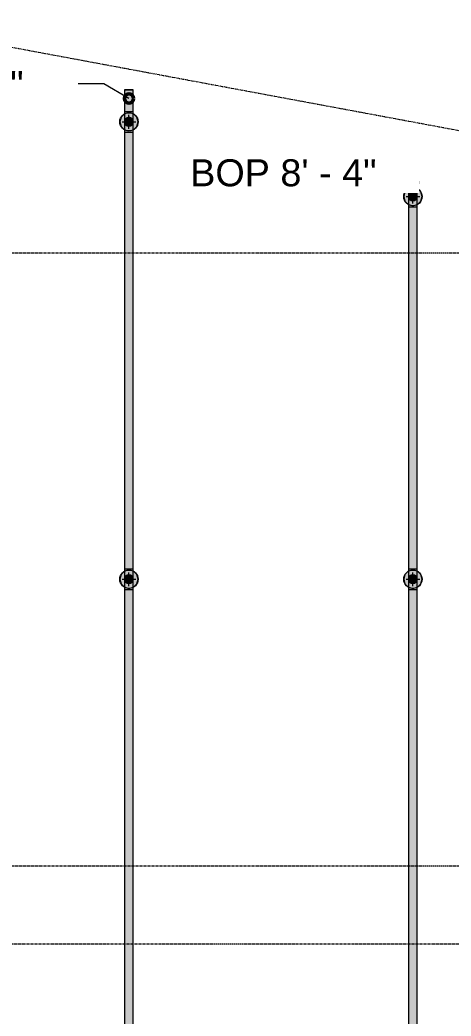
# Model space of a CAD drawing. Header units: inches. Extents: x -3679 to 241, y -496 to 1784.
# Drawn here: x -1001.8 to -907.7, y 796.2 to 1014 of the extents above; entities that cross this region are included whole.
import ezdxf

# ---------------------------------------------------------------- set-up
doc = ezdxf.new("R2010")
doc.units = ezdxf.units.IN
doc.header["$MEASUREMENT"] = 0
doc.linetypes.add('Grid Line', pattern=[0.875, 0.5, -0.125, 0.125, -0.125])
for name, color, linetype, lineweight in [('A-ANNO-NOTE', 250, 'Continuous', 9), ('G-ANNO-DIMS', 251, 'Continuous', 9), ('P-PIPE', 1, 'Continuous', 9), ('P-PIPE-CNTR', 1, 'Continuous', 9), ('S-GRID', 8, 'Continuous', 9)]:
    doc.layers.add(name, color=color, linetype=linetype, lineweight=lineweight)
doc.styles.add('Arial_1', font='arial.ttf', dxfattribs={"height": 5.901198})

msp = doc.modelspace()

# ---------------------------------------------------------------- hatches: boundary and pattern name
at = {"layer": 'A-ANNO-NOTE'}
for points in [[(-978, 989.74), (-977, 990.01), (-976.27, 990.74), (-976, 991.74), (-976.27, 992.74), (-977, 993.47), (-978, 993.74), (-979, 993.47), (-979.73, 992.74), (-980, 991.74), (-979.73, 990.74), (-979, 990.01)], [(-916, 973.4), (-915, 973.67), (-914.27, 974.4), (-914, 975.4), (-914.27, 976.4), (-915, 977.14), (-916, 977.4), (-917, 977.14), (-917.73, 976.4), (-918, 975.4), (-917.73, 974.4), (-917, 973.67)], [(-978, 889.74), (-977, 890.01), (-976.27, 890.74), (-976, 891.74), (-976.27, 892.74), (-977, 893.47), (-978, 893.74), (-979, 893.47), (-979.73, 892.74), (-980, 891.74), (-979.73, 890.74), (-979, 890.01)], [(-916, 889.74), (-915, 890.01), (-914.27, 890.74), (-914, 891.74), (-914.27, 892.74), (-915, 893.47), (-916, 893.74), (-917, 893.47), (-917.73, 892.74), (-918, 891.74), (-917.73, 890.74), (-917, 890.01)]]:
    msp.add_hatch(color=256, dxfattribs=at).paths.add_polyline_path(points, flags=0)
h = msp.add_hatch(color=256, dxfattribs=at)
edge = h.paths.add_edge_path(flags=0)
edge.add_arc((-978, 991.74), 2, 0, 360)
h = msp.add_hatch(color=256, dxfattribs=at)
edge = h.paths.add_edge_path(flags=0)
edge.add_arc((-916, 975.4), 2, 0, 360)
h = msp.add_hatch(color=256, dxfattribs=at)
edge = h.paths.add_edge_path(flags=0)
edge.add_arc((-978, 891.74), 2, 0, 360)
h = msp.add_hatch(color=256, dxfattribs=at)
edge = h.paths.add_edge_path(flags=0)
edge.add_arc((-916, 891.74), 2, 0, 360)
at = {"layer": 'P-PIPE'}
h = msp.add_hatch(color=256, dxfattribs=at)
h.paths.add_polyline_path([(-978.67, 993.98), (-978.67, 993.98), (-978.67, 995.48)], flags=0)
h.paths.add_polyline_path([(-978, 993.98), (-978, 998.74), (-978.95, 998.74), (-978.95, 993.99), (-978.47, 993.98), (-978.25, 993.98)], flags=0)
for points in [[(-978, 993.98), (-977.05, 993.99), (-977.05, 998.74), (-977.52, 998.74), (-978, 998.74), (-978, 995.48)], [(-978, 990.79), (-977.75, 990.83), (-977.53, 990.92), (-977.33, 991.07), (-977.18, 991.27), (-977.08, 991.5), (-977.05, 991.74), (-977.08, 991.99), (-977.18, 992.22), (-977.33, 992.41), (-977.53, 992.57), (-977.76, 992.66), (-978, 992.69), (-978.25, 992.66), (-978.48, 992.57), (-978.67, 992.41), (-978.82, 992.22), (-978.92, 991.99), (-978.95, 991.74), (-978.92, 991.5), (-978.82, 991.27), (-978.67, 991.07), (-978.48, 990.92), (-978.25, 990.83)], [(-978, 893.98), (-977.05, 893.99), (-977.05, 989.5), (-977.52, 989.49), (-978, 989.49), (-978, 900.07)], [(-916, 977.64), (-915.05, 977.65), (-915.05, 979.74), (-915.52, 979.74), (-916, 979.74)], [(-916, 974.45), (-915.75, 974.49), (-915.53, 974.58), (-915.33, 974.73), (-915.18, 974.93), (-915.08, 975.16), (-915.05, 975.4), (-915.08, 975.65), (-915.18, 975.88), (-915.33, 976.08), (-915.53, 976.23), (-915.75, 976.32), (-916, 976.35), (-916.25, 976.32), (-916.48, 976.23), (-916.67, 976.08), (-916.82, 975.88), (-916.92, 975.65), (-916.95, 975.4), (-916.92, 975.16), (-916.82, 974.93), (-916.67, 974.73), (-916.48, 974.58), (-916.25, 974.49)], [(-916, 893.98), (-916, 973.16), (-916.95, 973.16), (-916.95, 893.99), (-916.47, 893.98), (-916.25, 893.98)], [(-916, 893.98), (-915.05, 893.99), (-915.05, 973.16), (-915.52, 973.16), (-916, 973.16), (-916, 900.07)], [(-978, 890.79), (-977.75, 890.83), (-977.53, 890.92), (-977.33, 891.07), (-977.18, 891.27), (-977.08, 891.5), (-977.05, 891.74), (-977.08, 891.99), (-977.18, 892.22), (-977.33, 892.41), (-977.53, 892.57), (-977.76, 892.66), (-978, 892.69), (-978.25, 892.66), (-978.48, 892.57), (-978.67, 892.41), (-978.82, 892.22), (-978.92, 891.99), (-978.95, 891.74), (-978.92, 891.5), (-978.82, 891.27), (-978.67, 891.07), (-978.48, 890.92), (-978.25, 890.83)], [(-916, 890.79), (-915.75, 890.83), (-915.53, 890.92), (-915.33, 891.07), (-915.18, 891.27), (-915.08, 891.5), (-915.05, 891.74), (-915.08, 891.99), (-915.18, 892.22), (-915.33, 892.41), (-915.53, 892.57), (-915.75, 892.66), (-916, 892.69), (-916.25, 892.66), (-916.48, 892.57), (-916.67, 892.41), (-916.82, 892.22), (-916.92, 891.99), (-916.95, 891.74), (-916.92, 891.5), (-916.82, 891.27), (-916.67, 891.07), (-916.48, 890.92), (-916.25, 890.83)], [(-978, 781.98), (-977.05, 781.99), (-977.05, 889.5), (-977.52, 889.49), (-978, 889.49), (-978, 783.46)], [(-916, 781.98), (-916, 889.49), (-916.95, 889.5), (-916.95, 781.99), (-916.47, 781.98), (-916.25, 781.98)], [(-916, 781.98), (-915.05, 781.99), (-915.05, 889.5), (-915.52, 889.49), (-916, 889.49), (-916, 783.46)]]:
    msp.add_hatch(color=256, dxfattribs=at).paths.add_polyline_path(points, flags=0)
h = msp.add_hatch(color=256, dxfattribs=at)
h.paths.add_polyline_path([(-978.95, 991.74), (-978.92, 991.99), (-978.79, 992.27), (-978.65, 992.43), (-978.44, 992.58), (-978.25, 992.66), (-978, 992.69), (-978, 993.98), (-978.95, 993.99), (-978.95, 991.74)], flags=0)
h.paths.add_polyline_path([(-978, 989.49), (-978.01, 990.79), (-978.25, 990.83), (-978.48, 990.92), (-978.67, 991.07), (-978.84, 991.31), (-978.88, 991.38), (-978.93, 991.56), (-978.95, 991.74), (-978.95, 989.5), (-978.47, 989.49), (-978.25, 989.49)], flags=0)
h = msp.add_hatch(color=256, dxfattribs=at)
h.paths.add_polyline_path([(-977.05, 991.74), (-977.05, 993.99), (-977.52, 993.98), (-978, 993.98), (-978, 992.69), (-977.75, 992.66), (-977.52, 992.56), (-977.33, 992.41), (-977.16, 992.18), (-977.12, 992.1), (-977.07, 991.92), (-977.05, 991.75)], flags=0)
h.paths.add_polyline_path([(-978, 989.49), (-977.05, 989.5), (-977.05, 991.73), (-977.08, 991.49), (-977.21, 991.21), (-977.35, 991.05), (-977.54, 990.91), (-977.76, 990.82), (-978, 990.79), (-978, 990.68)], flags=0)
h = msp.add_hatch(color=256, dxfattribs=at)
h.paths.add_polyline_path([(-978, 990.79), (-977.75, 990.83), (-977.52, 990.92), (-977.32, 991.07), (-977.17, 991.27), (-977.08, 991.5), (-977.05, 991.75), (-977.08, 991.99), (-977.18, 992.22), (-977.33, 992.42), (-977.53, 992.57), (-977.76, 992.66), (-978, 992.69), (-978.25, 992.66), (-978.48, 992.57), (-978.67, 992.41), (-978.82, 992.22), (-978.92, 991.99), (-978.95, 991.74), (-978.92, 991.49), (-978.82, 991.26), (-978.67, 991.07), (-978.47, 990.92), (-978.24, 990.82), (-978, 990.79)], flags=0)
h.paths.add_polyline_path([(-978, 990.79), (-978.25, 990.83), (-978.48, 990.92), (-978.68, 991.08), (-978.82, 991.27), (-978.92, 991.5), (-978.95, 991.74), (-978.92, 991.99), (-978.82, 992.22), (-978.67, 992.42), (-978.48, 992.57), (-978.24, 992.66), (-978, 992.69), (-977.75, 992.66), (-977.53, 992.57), (-977.32, 992.41), (-977.18, 992.22), (-977.08, 991.99), (-977.05, 991.74), (-977.09, 991.49), (-977.18, 991.27), (-977.33, 991.07), (-977.53, 990.92), (-977.76, 990.82)], flags=0)
h = msp.add_hatch(color=256, dxfattribs=at)
h.paths.add_polyline_path([(-978.67, 893.98), (-978.67, 893.98), (-978.67, 900.07)], flags=0)
h.paths.add_polyline_path([(-978, 893.98), (-978, 989.49), (-978.95, 989.5), (-978.95, 893.99), (-978.47, 893.98), (-978.25, 893.98)], flags=0)
h = msp.add_hatch(color=256, dxfattribs=at)
h.paths.add_polyline_path([(-916.67, 977.64), (-916.67, 977.65), (-916.67, 979.73)], flags=0)
h.paths.add_polyline_path([(-916, 977.64), (-916, 979.74), (-916.95, 979.74), (-916.95, 977.65), (-916.47, 977.64), (-916.25, 977.64)], flags=0)
h = msp.add_hatch(color=256, dxfattribs=at)
h.paths.add_polyline_path([(-916.95, 975.4), (-916.92, 975.65), (-916.79, 975.94), (-916.65, 976.09), (-916.44, 976.24), (-916.25, 976.32), (-916, 976.35), (-916, 977.64), (-916.95, 977.65), (-916.95, 975.4)], flags=0)
h.paths.add_polyline_path([(-916, 973.16), (-916.01, 974.45), (-916.25, 974.49), (-916.48, 974.58), (-916.67, 974.73), (-916.84, 974.97), (-916.88, 975.04), (-916.93, 975.22), (-916.95, 975.4), (-916.95, 973.16), (-916.47, 973.16), (-916.25, 973.16)], flags=0)
h = msp.add_hatch(color=256, dxfattribs=at)
h.paths.add_polyline_path([(-916, 974.45), (-915.75, 974.49), (-915.52, 974.58), (-915.32, 974.74), (-915.17, 974.93), (-915.08, 975.16), (-915.05, 975.41), (-915.08, 975.65), (-915.18, 975.88), (-915.33, 976.08), (-915.53, 976.23), (-915.75, 976.32), (-916, 976.35), (-916.25, 976.32), (-916.48, 976.23), (-916.67, 976.08), (-916.82, 975.88), (-916.92, 975.65), (-916.95, 975.4), (-916.92, 975.16), (-916.82, 974.93), (-916.67, 974.73), (-916.47, 974.58), (-916.24, 974.48), (-916, 974.45)], flags=0)
h.paths.add_polyline_path([(-916, 974.45), (-916.25, 974.49), (-916.48, 974.58), (-916.68, 974.74), (-916.82, 974.93), (-916.92, 975.16), (-916.95, 975.4), (-916.92, 975.65), (-916.82, 975.88), (-916.67, 976.08), (-916.48, 976.23), (-916.24, 976.32), (-916, 976.35), (-915.75, 976.32), (-915.53, 976.23), (-915.32, 976.07), (-915.18, 975.88), (-915.08, 975.65), (-915.05, 975.4), (-915.09, 975.15), (-915.18, 974.93), (-915.33, 974.73), (-915.53, 974.58), (-915.76, 974.49)], flags=0)
h = msp.add_hatch(color=256, dxfattribs=at)
h.paths.add_polyline_path([(-915.05, 975.4), (-915.05, 977.65), (-915.52, 977.64), (-916, 977.64), (-916, 976.35), (-915.75, 976.32), (-915.52, 976.23), (-915.33, 976.07), (-915.16, 975.84), (-915.12, 975.76), (-915.07, 975.59), (-915.05, 975.41)], flags=0)
h.paths.add_polyline_path([(-916, 973.16), (-915.05, 973.16), (-915.05, 975.39), (-915.08, 975.15), (-915.21, 974.87), (-915.35, 974.71), (-915.54, 974.57), (-915.75, 974.48), (-916, 974.45), (-916, 974.27)], flags=0)
h = msp.add_hatch(color=256, dxfattribs=at)
h.paths.add_polyline_path([(-978.95, 891.74), (-978.92, 891.99), (-978.79, 892.27), (-978.65, 892.43), (-978.44, 892.58), (-978.25, 892.66), (-978, 892.69), (-978, 893.98), (-978.95, 893.99), (-978.95, 891.74)], flags=0)
h.paths.add_polyline_path([(-978, 889.49), (-978.01, 890.79), (-978.25, 890.83), (-978.48, 890.92), (-978.67, 891.07), (-978.84, 891.31), (-978.88, 891.38), (-978.93, 891.56), (-978.95, 891.74), (-978.95, 889.5), (-978.47, 889.49), (-978.25, 889.49)], flags=0)
h = msp.add_hatch(color=256, dxfattribs=at)
h.paths.add_polyline_path([(-977.05, 891.74), (-977.05, 893.99), (-977.52, 893.98), (-978, 893.98), (-978, 892.69), (-977.75, 892.66), (-977.52, 892.56), (-977.33, 892.41), (-977.16, 892.18), (-977.12, 892.1), (-977.07, 891.92), (-977.05, 891.75)], flags=0)
h.paths.add_polyline_path([(-978, 889.49), (-977.05, 889.5), (-977.05, 891.73), (-977.08, 891.49), (-977.21, 891.21), (-977.35, 891.05), (-977.54, 890.91), (-977.76, 890.82), (-978, 890.79), (-978, 890.68)], flags=0)
h = msp.add_hatch(color=256, dxfattribs=at)
h.paths.add_polyline_path([(-916.95, 891.74), (-916.92, 891.99), (-916.79, 892.27), (-916.65, 892.43), (-916.44, 892.58), (-916.25, 892.66), (-916, 892.69), (-916, 893.98), (-916.95, 893.99), (-916.95, 891.74)], flags=0)
h.paths.add_polyline_path([(-916, 889.49), (-916.01, 890.79), (-916.25, 890.83), (-916.48, 890.92), (-916.67, 891.07), (-916.84, 891.31), (-916.88, 891.38), (-916.93, 891.56), (-916.95, 891.74), (-916.95, 889.5), (-916.47, 889.49), (-916, 889.49)], flags=0)
h = msp.add_hatch(color=256, dxfattribs=at)
h.paths.add_polyline_path([(-915.05, 891.74), (-915.05, 893.99), (-915.52, 893.98), (-916, 893.98), (-916, 892.69), (-915.75, 892.66), (-915.52, 892.56), (-915.33, 892.41), (-915.16, 892.18), (-915.12, 892.1), (-915.07, 891.92), (-915.05, 891.75)], flags=0)
h.paths.add_polyline_path([(-916, 889.49), (-915.05, 889.5), (-915.05, 891.73), (-915.08, 891.49), (-915.21, 891.21), (-915.35, 891.05), (-915.54, 890.91), (-915.75, 890.82), (-916, 890.79), (-916, 890.72)], flags=0)
h = msp.add_hatch(color=256, dxfattribs=at)
h.paths.add_polyline_path([(-978, 890.79), (-977.75, 890.83), (-977.52, 890.92), (-977.32, 891.07), (-977.17, 891.27), (-977.08, 891.5), (-977.05, 891.75), (-977.08, 891.99), (-977.18, 892.22), (-977.33, 892.42), (-977.53, 892.57), (-977.76, 892.66), (-978, 892.69), (-978.25, 892.66), (-978.48, 892.57), (-978.67, 892.41), (-978.82, 892.22), (-978.92, 891.99), (-978.95, 891.74), (-978.92, 891.49), (-978.82, 891.26), (-978.67, 891.07), (-978.47, 890.92), (-978.24, 890.82), (-978, 890.79)], flags=0)
h.paths.add_polyline_path([(-978, 890.79), (-978.25, 890.83), (-978.48, 890.92), (-978.68, 891.08), (-978.82, 891.27), (-978.92, 891.5), (-978.95, 891.74), (-978.92, 891.99), (-978.82, 892.22), (-978.67, 892.42), (-978.48, 892.57), (-978.24, 892.66), (-978, 892.69), (-977.75, 892.66), (-977.53, 892.57), (-977.32, 892.41), (-977.18, 892.22), (-977.08, 891.99), (-977.05, 891.74), (-977.09, 891.49), (-977.18, 891.27), (-977.33, 891.07), (-977.53, 890.92), (-977.76, 890.82)], flags=0)
h = msp.add_hatch(color=256, dxfattribs=at)
h.paths.add_polyline_path([(-916, 890.79), (-915.75, 890.83), (-915.52, 890.92), (-915.32, 891.07), (-915.17, 891.27), (-915.08, 891.5), (-915.05, 891.75), (-915.08, 891.99), (-915.18, 892.22), (-915.33, 892.42), (-915.53, 892.57), (-915.75, 892.66), (-916, 892.69), (-916.25, 892.66), (-916.48, 892.57), (-916.67, 892.41), (-916.82, 892.22), (-916.92, 891.99), (-916.95, 891.74), (-916.92, 891.49), (-916.82, 891.26), (-916.67, 891.07), (-916.47, 890.92), (-916.24, 890.82), (-916, 890.79)], flags=0)
h.paths.add_polyline_path([(-916, 890.79), (-916.25, 890.83), (-916.48, 890.92), (-916.68, 891.08), (-916.82, 891.27), (-916.92, 891.5), (-916.95, 891.75), (-916.92, 891.99), (-916.82, 892.22), (-916.67, 892.41), (-916.48, 892.57), (-916.25, 892.66), (-916, 892.69), (-915.75, 892.66), (-915.53, 892.57), (-915.32, 892.41), (-915.18, 892.22), (-915.08, 891.98), (-915.05, 891.74), (-915.09, 891.49), (-915.18, 891.27), (-915.33, 891.07), (-915.53, 890.92), (-915.76, 890.82)], flags=0)
h = msp.add_hatch(color=256, dxfattribs=at)
h.paths.add_polyline_path([(-978.67, 781.98), (-978.67, 781.98), (-978.67, 783.46)], flags=0)
h.paths.add_polyline_path([(-978, 781.98), (-978, 889.49), (-978.95, 889.5), (-978.95, 781.99), (-978.47, 781.98), (-978.25, 781.98)], flags=0)

# ---------------------------------------------------------------- linework, layer by layer
at = {"layer": 'A-ANNO-NOTE'}
for p, q in [((-979, 993.47), (-979.73, 992.74)), ((-978, 993.74), (-979, 993.47)), ((-977, 993.47), (-978, 993.74)), ((-976.27, 992.74), (-977, 993.47)), ((-979.73, 992.74), (-980, 991.74)), ((-980, 991.74), (-979.73, 990.74)), ((-976, 991.74), (-976.27, 992.74)), ((-976.27, 990.74), (-976, 991.74)), ((-979.73, 990.74), (-979, 990.01)), ((-979, 990.01), (-978, 989.74)), ((-978, 989.74), (-977, 990.01)), ((-977, 990.01), (-976.27, 990.74)), ((-917.73, 976.4), (-918, 975.4)), ((-917, 977.14), (-917.73, 976.4)), ((-916, 977.4), (-917, 977.14)), ((-915, 977.14), (-916, 977.4)), ((-914.27, 976.4), (-915, 977.14)), ((-914, 975.4), (-914.27, 976.4)), ((-918, 975.4), (-917.73, 974.4)), ((-917.73, 974.4), (-917, 973.67)), ((-917, 973.67), (-916, 973.4)), ((-916, 973.4), (-915, 973.67)), ((-915, 973.67), (-914.27, 974.4)), ((-914.27, 974.4), (-914, 975.4)), ((-979, 893.47), (-979.73, 892.74)), ((-978, 893.74), (-979, 893.47)), ((-977, 893.47), (-978, 893.74)), ((-976.27, 892.74), (-977, 893.47)), ((-917, 893.47), (-917.73, 892.74)), ((-916, 893.74), (-917, 893.47)), ((-915, 893.47), (-916, 893.74)), ((-914.27, 892.74), (-915, 893.47)), ((-979.73, 892.74), (-980, 891.74)), ((-980, 891.74), (-979.73, 890.74)), ((-976, 891.74), (-976.27, 892.74)), ((-976.27, 890.74), (-976, 891.74)), ((-917.73, 892.74), (-918, 891.74)), ((-918, 891.74), (-917.73, 890.74)), ((-914, 891.74), (-914.27, 892.74)), ((-914.27, 890.74), (-914, 891.74)), ((-979.73, 890.74), (-979, 890.01)), ((-979, 890.01), (-978, 889.74)), ((-978, 889.74), (-977, 890.01)), ((-977, 890.01), (-976.27, 890.74)), ((-917.73, 890.74), (-917, 890.01)), ((-917, 890.01), (-916, 889.74)), ((-916, 889.74), (-915, 890.01)), ((-915, 890.01), (-914.27, 890.74))]:
    msp.add_line(p, q, dxfattribs=at)
for centre in [(-978, 991.74), (-916, 975.4), (-978, 891.74), (-916, 891.74)]:
    msp.add_circle(centre, 2, dxfattribs=at)
at = {"layer": 'G-ANNO-DIMS'}
for p, q in [((-983.51, 1000.01), (-999.89, 1000.01)), ((-978, 996.84), (-983.51, 1000.01)), ((-919.94, 980.75), (-922.75, 980.75)), ((-916, 978.47), (-919.94, 980.75))]:
    msp.add_line(p, q, dxfattribs=at)
at = {"layer": 'G-ANNO-DIMS', "lineweight": 50}
for centre in [(-978, 996.84), (-916, 978.47)]:
    msp.add_circle(centre, 1, dxfattribs=at)
at = {"layer": 'P-PIPE'}
for p, q in [((-978.95, 998.74), (-978.95, 993.99)), ((-977.05, 993.99), (-977.05, 998.74)), ((-978.95, 993.99), (-978.95, 989.5)), ((-977.05, 989.5), (-977.05, 993.99)), ((-978.95, 989.5), (-978.95, 893.99)), ((-977.05, 893.99), (-977.05, 989.5)), ((-916.95, 979.74), (-916.95, 977.65)), ((-915.05, 977.65), (-915.05, 979.74)), ((-916.95, 977.65), (-916.95, 973.16)), ((-915.05, 973.16), (-915.05, 977.65)), ((-916.95, 973.16), (-916.95, 893.99)), ((-915.05, 893.99), (-915.05, 973.16)), ((-978.95, 893.99), (-978.95, 889.5)), ((-977.05, 889.5), (-977.05, 893.99)), ((-916.95, 893.99), (-916.95, 889.5)), ((-915.05, 889.5), (-915.05, 893.99)), ((-978.95, 889.5), (-978.95, 781.99)), ((-977.05, 781.99), (-977.05, 889.5)), ((-916.95, 889.5), (-916.95, 781.99)), ((-915.05, 781.99), (-915.05, 889.5))]:
    msp.add_line(p, q, dxfattribs=at)
for centre, radius, start, end in [((-978, 991.74), 0.95, 0, 180), ((-978, 991.74), 0.95, 180, 0), ((-978, 991.27), 0.475, 90, 270), ((-978, 992.22), 0.475, 270, 90), ((-978, 991.74), 0.951, 284.7374, 285), ((-916, 975.4), 0.95, 0, 180), ((-916, 975.88), 0.475, 270, 90), ((-916, 975.4), 0.95, 180, 0), ((-916, 974.93), 0.475, 90, 270), ((-978, 891.74), 0.95, 0, 180), ((-978, 891.74), 0.95, 180, 0), ((-978, 891.27), 0.475, 90, 270), ((-978, 892.22), 0.475, 270, 90), ((-978, 891.74), 0.951, 284.7374, 285), ((-916, 891.74), 0.95, 0, 180), ((-916, 891.74), 0.95, 180, 0), ((-916, 891.27), 0.475, 90, 270), ((-916, 892.22), 0.475, 270, 90)]:
    msp.add_arc(centre, radius, start, end, dxfattribs=at)
for centre, major_axis, start_param, end_param in [((-978, 998.74), (0.95, 0), 1.570796, 3.141593), ((-978, 998.74), (0.95, 0), 3.141593, 4.712389), ((-978, 998.74), (0.95, 0), 0, 1.570796), ((-978, 998.74), (0.95, 0), 4.712389, 6.283185), ((-978, 993.99), (0.951, 0), 3.141593, 3.403392), ((-978, 993.99), (0.951, 0), 3.405488, 3.665191), ((-978, 993.99), (0.95, 0), 3.665191, 3.926025), ((-978, 993.99), (0.951, 0), 3.666373, 3.926991), ((-978, 993.99), (0.95, 0), 3.926991, 4.188266), ((-978, 993.99), (0.951, 0), 3.927731, 4.18879), ((-978, 993.99), (0.95, 0), 4.18879, 4.450357), ((-978, 993.99), (0.951, 0), 4.18924, 4.45059), ((-978, 993.99), (0.95, 0), 4.45059, 4.712389), ((-978, 993.99), (0.951, 0), 4.450806, 4.712389), ((-978, 993.99), (0.951, 0), 4.712389, 6.283185), ((-978, 993.99), (0.95, 0), 4.712389, 4.974188), ((-978, 993.99), (0.95, 0), 4.974421, 5.235988), ((-978, 993.99), (0.95, 0), 5.236512, 5.497787), ((-978, 993.99), (0.95, 0), 5.498753, 5.759587), ((-978, 989.5), (0.951, 0), 3.141593, 4.712389), ((-978, 989.5), (0.95, 0), 3.665191, 3.926025), ((-978, 989.5), (0.95, 0), 3.926991, 4.188266), ((-978, 989.5), (0.95, 0), 4.18879, 4.450357), ((-978, 989.5), (0.95, 0), 4.45059, 4.712389), ((-978, 989.5), (0.951, 0), 4.712389, 6.283185), ((-978, 989.5), (0.95, 0), 4.712389, 4.974188), ((-978, 989.5), (0.95, 0), 4.974421, 5.235988), ((-978, 989.5), (0.95, 0), 5.236512, 5.497787), ((-978, 989.5), (0.95, 0), 5.498753, 5.759587), ((-916, 979.74), (0.95, 0), 1.570796, 3.141593), ((-916, 979.74), (0.95, 0), 3.141593, 4.712389), ((-916, 979.74), (0.95, 0), 0, 1.570796), ((-916, 979.74), (0.95, 0), 4.712389, 6.283185), ((-916, 977.65), (0.951, 0), 3.141593, 3.403392), ((-916, 977.65), (0.951, 0), 3.405488, 3.665191), ((-916, 977.65), (0.95, 0), 3.665191, 3.926025), ((-916, 977.65), (0.951, 0), 3.666373, 3.926991), ((-916, 977.65), (0.95, 0), 3.926991, 4.188266), ((-916, 977.65), (0.951, 0), 3.927731, 4.18879), ((-916, 977.65), (0.95, 0), 4.18879, 4.450357), ((-916, 977.65), (0.951, 0), 4.18924, 4.45059), ((-916, 977.65), (0.95, 0), 4.45059, 4.712389), ((-916, 977.65), (0.951, 0), 4.450806, 4.712389), ((-916, 977.65), (0.951, 0), 4.712389, 6.01929), ((-916, 977.65), (0.95, 0), 4.712389, 4.974188), ((-916, 977.65), (0.95, 0), 4.974421, 5.235988), ((-916, 977.65), (0.95, 0), 5.236512, 5.497787), ((-916, 977.65), (0.95, 0), 5.498753, 5.759587), ((-916, 977.65), (0.951, 0), 6.021386, 6.283185), ((-916, 973.16), (0.951, 0), 3.141593, 4.712389), ((-916, 973.16), (0.95, 0), 3.665191, 3.926025), ((-916, 973.16), (0.95, 0), 3.926991, 4.188266), ((-916, 973.16), (0.95, 0), 4.18879, 4.450357), ((-916, 973.16), (0.95, 0), 4.45059, 4.712389), ((-916, 973.16), (0.951, 0), 4.712389, 6.283185), ((-916, 973.16), (0.95, 0), 4.712389, 4.974188), ((-916, 973.16), (0.95, 0), 4.974421, 5.235988), ((-916, 973.16), (0.95, 0), 5.236512, 5.497787), ((-916, 973.16), (0.95, 0), 5.498753, 5.759587), ((-978, 893.99), (0.951, 0), 3.141593, 3.403392), ((-978, 893.99), (0.951, 0), 3.405488, 3.665191), ((-978, 893.99), (0.951, 0), 3.666373, 3.926991), ((-978, 893.99), (0.95, 0), 3.665191, 3.926025), ((-978, 893.99), (0.951, 0), 3.927731, 4.18879), ((-978, 893.99), (0.95, 0), 3.926991, 4.188266), ((-978, 893.99), (0.951, 0), 4.18924, 4.45059), ((-978, 893.99), (0.95, 0), 4.18879, 4.450357), ((-978, 893.99), (0.951, 0), 4.450806, 4.712389), ((-978, 893.99), (0.95, 0), 4.45059, 4.712389), ((-978, 893.99), (0.951, 0), 4.712389, 5.235538), ((-978, 893.99), (0.95, 0), 4.712389, 4.974188), ((-978, 893.99), (0.95, 0), 4.974421, 5.235988), ((-978, 893.99), (0.951, 0), 5.235988, 5.497047), ((-978, 893.99), (0.95, 0), 5.236512, 5.497787), ((-978, 893.99), (0.951, 0), 5.497787, 5.758405), ((-978, 893.99), (0.95, 0), 5.498753, 5.759587), ((-978, 893.99), (0.951, 0), 5.759587, 6.01929), ((-978, 893.99), (0.951, 0), 6.021386, 6.283185), ((-916, 893.99), (0.951, 0), 3.141593, 3.403392), ((-916, 893.99), (0.951, 0), 3.405488, 3.665191), ((-916, 893.99), (0.95, 0), 3.665191, 3.926025), ((-916, 893.99), (0.951, 0), 3.666373, 3.926991), ((-916, 893.99), (0.95, 0), 3.926991, 4.188266), ((-916, 893.99), (0.951, 0), 3.927731, 4.18879), ((-916, 893.99), (0.95, 0), 4.18879, 4.450357), ((-916, 893.99), (0.951, 0), 4.18924, 4.45059), ((-916, 893.99), (0.95, 0), 4.45059, 4.712389), ((-916, 893.99), (0.951, 0), 4.450806, 4.712389), ((-916, 893.99), (0.95, 0), 4.712389, 4.974188), ((-916, 893.99), (0.951, 0), 4.712389, 4.973972), ((-916, 893.99), (0.95, 0), 4.974421, 5.235988), ((-916, 893.99), (0.951, 0), 4.974188, 5.235538), ((-916, 893.99), (0.95, 0), 5.236512, 5.497787), ((-916, 893.99), (0.951, 0), 5.235988, 5.497047), ((-916, 893.99), (0.95, 0), 5.498753, 5.759587), ((-916, 893.99), (0.951, 0), 5.497787, 5.758405), ((-916, 893.99), (0.951, 0), 5.759587, 6.01929), ((-916, 893.99), (0.951, 0), 6.021386, 6.283185), ((-978, 889.5), (0.951, 0), 3.141593, 4.712389), ((-978, 889.5), (0.95, 0), 3.665191, 3.926025), ((-978, 889.5), (0.95, 0), 3.926991, 4.188266), ((-978, 889.5), (0.95, 0), 4.18879, 4.450357), ((-978, 889.5), (0.95, 0), 4.45059, 4.712389), ((-978, 889.5), (0.951, 0), 4.712389, 6.283185), ((-978, 889.5), (0.95, 0), 4.712389, 4.974188), ((-978, 889.5), (0.95, 0), 4.974421, 5.235988), ((-978, 889.5), (0.95, 0), 5.236512, 5.497787), ((-978, 889.5), (0.95, 0), 5.498753, 5.759587), ((-916, 889.5), (0.951, 0), 3.141593, 4.712389), ((-916, 889.5), (0.95, 0), 3.665191, 3.926025), ((-916, 889.5), (0.95, 0), 3.926991, 4.188266), ((-916, 889.5), (0.95, 0), 4.18879, 4.450357), ((-916, 889.5), (0.95, 0), 4.45059, 4.712389), ((-916, 889.5), (0.951, 0), 4.712389, 6.283185), ((-916, 889.5), (0.95, 0), 4.712389, 4.974188), ((-916, 889.5), (0.95, 0), 4.974421, 5.235988), ((-916, 889.5), (0.95, 0), 5.236512, 5.497787), ((-916, 889.5), (0.95, 0), 5.498753, 5.759587)]:
    msp.add_ellipse(centre, major_axis=major_axis, ratio=0.004167, start_param=start_param, end_param=end_param, dxfattribs=at)
at = {"layer": 'P-PIPE-CNTR'}
for p, q in [((-978, 990.24), (-978, 993.24)), ((-979.5, 991.74), (-976.5, 991.74)), ((-916, 973.9), (-916, 976.9)), ((-917.5, 975.4), (-914.5, 975.4)), ((-978, 890.24), (-978, 893.24)), ((-916, 890.24), (-916, 893.24)), ((-979.5, 891.74), (-976.5, 891.74)), ((-917.5, 891.74), (-914.5, 891.74))]:
    msp.add_line(p, q, dxfattribs=at)
at = {"layer": 'S-GRID', "linetype": 'Grid Line'}
for p, q in [((-3580, 1488.28), (228, 778.5)), ((228, 963), (-3666.39, 963)), ((228, 829), (-3666.39, 829)), ((-3666.39, 812), (228, 812))]:
    msp.add_line(p, q, dxfattribs=at)

# ---------------------------------------------------------------- next in the draw order: texts
at = {"layer": 'G-ANNO-DIMS', "char_height": 5.9012, "attachment_point": 1, "line_spacing_factor": 0.938532, "style": 'Arial_1', "bg_fill": 3, "box_fill_scale": 1.25, "bg_fill_color": 0, "bg_fill_transparency": 0}
for s, insert, width in [('BOP 8\' - 4 1/4"', (-1055.45, 1002.82), 64.872), ('BOP 8\' - 4"', (-964.63, 983.55), 48.456)]:
    msp.add_mtext(s, dxfattribs=dict(at, insert=insert, width=width))

doc.saveas('drawing.dxf')
